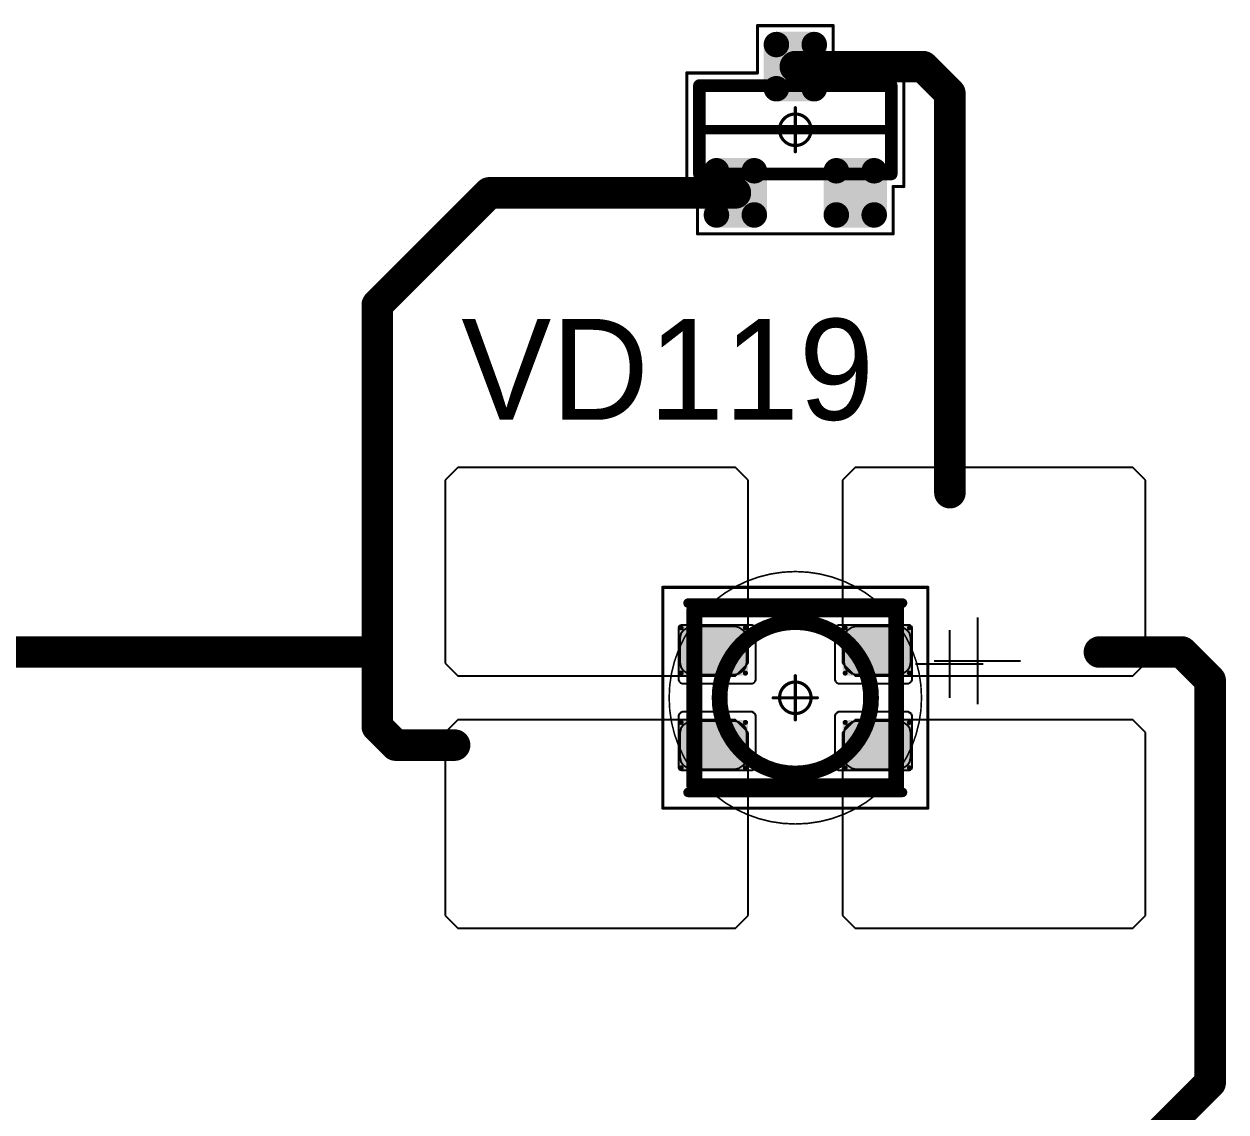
# Model space of a CAD drawing. Header units: millimetres. Extents: x 0 to 400, y 0 to 514.
# Drawn here: x 207.78 to 226.82, y 145.94 to 163.18 of the extents above; entities that cross this region are included whole.
import ezdxf

# ---------------------------------------------------------------- set-up
doc = ezdxf.new("R2010")
doc.units = ezdxf.units.MM
for name, color, linetype in [('Mechanical13', 56, 'Continuous'), ('Mechanical15', 56, 'Continuous'), ('Mechanical2', 216, 'Continuous'), ('TopLayer', 1, 'Continuous'), ('TopOverlay', 2, 'Continuous'), ('TopPaste', 8, 'Continuous'), ('TopSolder', 216, 'Continuous')]:
    doc.layers.add(name, color=color, linetype=linetype)

# ---------------------------------------------------------------- blocks, each defined once
blk = doc.blocks.new('SOT23_63')
at = {"layer": 'Mechanical13', "const_width": 0.2}
for points in [[(-0.7, 1.52), (0.7, 1.52)], [(-0.7, 1.52), (-0.7, -1.52)], [(0.7, 1.52), (0.7, -1.52)], [(-0.7, -1.52), (0.7, -1.52)]]:
    blk.add_lwpolyline(points, dxfattribs=at)
at = {"layer": 'Mechanical13', "const_width": 0.1}
for points in [[(-0.75, 1.52, 1), (-0.65, 1.52, 1)], [(-0.75, 1.52, 1), (-0.65, 1.52, 1)], [(0.65, 1.52, 1), (0.75, 1.52, 1)], [(0.65, 1.52, 1), (0.75, 1.52, 1)], [(-0.75, -1.52, 1), (-0.65, -1.52, 1)], [(-0.75, -1.52, 1), (-0.65, -1.52, 1)], [(0.65, -1.52, 1), (0.75, -1.52, 1)], [(0.65, -1.52, 1), (0.75, -1.52, 1)]]:
    blk.add_lwpolyline(points, format="xyb", close=True, dxfattribs=at)
at = {"layer": 'Mechanical15', "const_width": 0.05}
for points in [[(-0.9, 1.72), (-0.9, 1.55)], [(-0.9, 1.72), (0.9, 1.72)], [(0.9, 1.72), (0.9, 0.6)], [(-1.65, 1.55), (-1.65, -1.55)], [(-1.65, 1.55), (-0.9, 1.55)], [(0.9, 0.6), (1.65, 0.6)], [(1.65, 0.6), (1.65, -0.6)], [(0, 0.35), (0, -0.35)], [(-0.35, 0), (0.35, 0)], [(0.9, -0.6), (1.65, -0.6)], [(0.9, -0.6), (0.9, -1.72)], [(-1.65, -1.55), (-0.9, -1.55)], [(-0.9, -1.55), (-0.9, -1.72)], [(-0.9, -1.72), (0.9, -1.72)]]:
    blk.add_lwpolyline(points, dxfattribs=at)
at = {"layer": 'Mechanical15'}
for points, const_width in [([(-0.913, 1.72, 1), (-0.888, 1.72, 1)], 0.025), ([(-0.913, 1.72, 1), (-0.888, 1.72, 1)], 0.025), ([(0.888, 1.72, 1), (0.913, 1.72, 1)], 0.025), ([(0.888, 1.72, 1), (0.913, 1.72, 1)], 0.025), ([(-1.662, 1.55, 1), (-1.637, 1.55, 1)], 0.025), ([(-1.662, 1.55, 1), (-1.637, 1.55, 1)], 0.025), ([(-0.913, 1.55, 1), (-0.888, 1.55, 1)], 0.025), ([(-0.913, 1.55, 1), (-0.888, 1.55, 1)], 0.025), ([(0.888, 0.6, 1), (0.913, 0.6, 1)], 0.025), ([(0.888, 0.6, 1), (0.913, 0.6, 1)], 0.025), ([(1.637, 0.6, 1), (1.662, 0.6, 1)], 0.025), ([(1.637, 0.6, 1), (1.662, 0.6, 1)], 0.025), ([(0.25, 0, 1), (-0.25, 0, 1)], 0.05), ([(-0.012, 0.35, 1), (0.012, 0.35, 1)], 0.025), ([(-0.362, 0, 1), (-0.337, 0, 1)], 0.025), ([(-0.262, 0, 1), (-0.238, 0, 1)], 0.025), ([(0.238, 0, 1), (0.262, 0, 1)], 0.025), ([(0.337, 0, 1), (0.362, 0, 1)], 0.025), ([(-0.012, -0.35, 1), (0.012, -0.35, 1)], 0.025), ([(0.888, -0.6, 1), (0.913, -0.6, 1)], 0.025), ([(0.888, -0.6, 1), (0.913, -0.6, 1)], 0.025), ([(1.637, -0.6, 1), (1.662, -0.6, 1)], 0.025), ([(1.637, -0.6, 1), (1.662, -0.6, 1)], 0.025), ([(-1.662, -1.55, 1), (-1.637, -1.55, 1)], 0.025), ([(-1.662, -1.55, 1), (-1.637, -1.55, 1)], 0.025), ([(-0.913, -1.55, 1), (-0.888, -1.55, 1)], 0.025), ([(-0.913, -1.55, 1), (-0.888, -1.55, 1)], 0.025), ([(-0.913, -1.72, 1), (-0.888, -1.72, 1)], 0.025), ([(-0.913, -1.72, 1), (-0.888, -1.72, 1)], 0.025), ([(0.888, -1.72, 1), (0.913, -1.72, 1)], 0.025), ([(0.888, -1.72, 1), (0.913, -1.72, 1)], 0.025)]:
    blk.add_lwpolyline(points, format="xyb", close=True, dxfattribs=dict(at, const_width=const_width))
at = {"layer": 'TopLayer', "const_width": 0.1}
for points in [[(-1.4, 1.25, 1), (-1.3, 1.25, 1)], [(-0.7, 1.25, 1), (-0.6, 1.25, 1)], [(-1.4, 0.65, 1), (-1.3, 0.65, 1)], [(-0.7, 0.65, 1), (-0.6, 0.65, 1)], [(0.6, 0.3, 1), (0.7, 0.3, 1)], [(1.3, 0.3, 1), (1.4, 0.3, 1)], [(0.6, -0.3, 1), (0.7, -0.3, 1)], [(1.3, -0.3, 1), (1.4, -0.3, 1)], [(-1.4, -0.65, 1), (-1.3, -0.65, 1)], [(-0.7, -0.65, 1), (-0.6, -0.65, 1)], [(-1.4, -1.25, 1), (-1.3, -1.25, 1)], [(-0.7, -1.25, 1), (-0.6, -1.25, 1)]]:
    blk.add_lwpolyline(points, format="xyb", close=True, dxfattribs=at)
at = {"layer": 'TopLayer'}
for points in [[(-1.35, 1.35), (-1.35, 0.55), (-0.65, 1.35), (-0.65, 0.55)], [(-1.45, 1.25), (-1.45, 0.65), (-0.55, 1.25), (-0.55, 0.65)], [(0.65, 0.4), (0.65, -0.4), (1.35, 0.4), (1.35, -0.4)], [(0.55, 0.3), (0.55, -0.3), (1.45, 0.3), (1.45, -0.3)], [(-1.35, -0.55), (-1.35, -1.35), (-0.65, -0.55), (-0.65, -1.35)], [(-1.45, -0.65), (-1.45, -1.25), (-0.55, -0.65), (-0.55, -1.25)]]:
    blk.add_solid(points, dxfattribs=at)
at = {"layer": 'TopOverlay', "const_width": 0.15}
blk.add_lwpolyline([(0, 1.5), (0, -1.5)], dxfattribs=at)
at = {"layer": 'TopOverlay', "const_width": 0.075}
for points in [[(-0.038, 1.5, 1), (0.038, 1.5, 1)], [(-0.038, -1.5, 1), (0.038, -1.5, 1)]]:
    blk.add_lwpolyline(points, format="xyb", close=True, dxfattribs=at)
at = {"layer": 'TopPaste', "const_width": 0.075}
for points in [[(-1.387, 1.25, 1), (-1.313, 1.25, 1)], [(-0.687, 1.25, 1), (-0.613, 1.25, 1)], [(-1.387, 0.65, 1), (-1.313, 0.65, 1)], [(-0.687, 0.65, 1), (-0.613, 0.65, 1)], [(0.613, 0.3, 1), (0.687, 0.3, 1)], [(1.313, 0.3, 1), (1.387, 0.3, 1)], [(0.613, -0.3, 1), (0.687, -0.3, 1)], [(1.313, -0.3, 1), (1.387, -0.3, 1)], [(-1.387, -0.65, 1), (-1.313, -0.65, 1)], [(-0.687, -0.65, 1), (-0.613, -0.65, 1)], [(-1.387, -1.25, 1), (-1.313, -1.25, 1)], [(-0.687, -1.25, 1), (-0.613, -1.25, 1)]]:
    blk.add_lwpolyline(points, format="xyb", close=True, dxfattribs=at)
at = {"layer": 'TopPaste'}
for points in [[(-1.425, 1.25), (-1.425, 0.65), (-0.575, 1.25), (-0.575, 0.65)], [(-1.35, 1.325), (-1.35, 0.575), (-0.65, 1.325), (-0.65, 0.575)], [(0.575, 0.3), (0.575, -0.3), (1.425, 0.3), (1.425, -0.3)], [(0.65, 0.375), (0.65, -0.375), (1.35, 0.375), (1.35, -0.375)], [(-1.425, -0.65), (-1.425, -1.25), (-0.575, -0.65), (-0.575, -1.25)], [(-1.35, -0.575), (-1.35, -1.325), (-0.65, -0.575), (-0.65, -1.325)]]:
    blk.add_solid(points, dxfattribs=at)
at = {"layer": 'TopSolder', "const_width": 0.202}
for points in [[(-1.451, 1.25, 1), (-1.249, 1.25, 1)], [(-0.751, 1.25, 1), (-0.549, 1.25, 1)], [(-1.451, 0.65, 1), (-1.249, 0.65, 1)], [(-0.751, 0.65, 1), (-0.549, 0.65, 1)], [(0.549, 0.3, 1), (0.751, 0.3, 1)], [(1.249, 0.3, 1), (1.451, 0.3, 1)], [(0.549, -0.3, 1), (0.751, -0.3, 1)], [(1.249, -0.3, 1), (1.451, -0.3, 1)], [(-1.451, -0.65, 1), (-1.249, -0.65, 1)], [(-0.751, -0.65, 1), (-0.549, -0.65, 1)], [(-1.451, -1.25, 1), (-1.249, -1.25, 1)], [(-0.751, -1.25, 1), (-0.549, -1.25, 1)]]:
    blk.add_lwpolyline(points, format="xyb", close=True, dxfattribs=at)
at = {"layer": 'TopSolder'}
for points in [[(-1.35, 1.452), (-1.35, 0.448), (-0.65, 1.452), (-0.65, 0.448)], [(-1.552, 1.25), (-1.552, 0.65), (-0.448, 1.25), (-0.448, 0.65)], [(0.65, 0.502), (0.65, -0.502), (1.35, 0.502), (1.35, -0.502)], [(0.448, 0.3), (0.448, -0.3), (1.552, 0.3), (1.552, -0.3)], [(-1.35, -0.448), (-1.35, -1.452), (-0.65, -0.448), (-0.65, -1.452)], [(-1.552, -0.65), (-1.552, -1.25), (-0.448, -0.65), (-0.448, -1.25)]]:
    blk.add_solid(points, dxfattribs=at)
blk = doc.blocks.new('E65F_236')
at = {"layer": 'Mechanical13'}
for p, q in [((2.441, 1.071), (2.441, 0)), ((1.905, 0.536), (2.976, 0.536))]:
    blk.add_line(p, q, dxfattribs=at)
at = {"layer": 'Mechanical13', "const_width": 0.25}
for points in [[(-1.6, -1.4), (-1.6, 1.4)], [(-1.6, 1.4), (1.6, 1.4)], [(1.6, -1.4), (1.6, 1.4)], [(-1.6, -1.4), (1.6, -1.4)]]:
    blk.add_lwpolyline(points, dxfattribs=at)
at = {"layer": 'Mechanical13'}
for points, const_width in [([(-1.663, 1.4, 1), (-1.538, 1.4, 1)], 0.125), ([(-1.663, 1.4, 1), (-1.538, 1.4, 1)], 0.125), ([(1.537, 1.4, 1), (1.662, 1.4, 1)], 0.125), ([(1.537, 1.4, 1), (1.662, 1.4, 1)], 0.125), ([(1.2, 0, 1), (-1.2, 0, 1)], 0.25), ([(-1.263, 0, 1), (-1.138, 0, 1)], 0.125), ([(1.137, 0, 1), (1.262, 0, 1)], 0.125), ([(-1.663, -1.4, 1), (-1.538, -1.4, 1)], 0.125), ([(-1.663, -1.4, 1), (-1.538, -1.4, 1)], 0.125), ([(1.537, -1.4, 1), (1.662, -1.4, 1)], 0.125), ([(1.537, -1.4, 1), (1.662, -1.4, 1)], 0.125)]:
    blk.add_lwpolyline(points, format="xyb", close=True, dxfattribs=dict(at, const_width=const_width))
at = {"layer": 'Mechanical15', "const_width": 0.05}
for points in [[(-2.1, 1.75), (2.1, 1.75)], [(-2.1, -1.75), (-2.1, 1.75)], [(2.1, -1.75), (2.1, 1.75)], [(0, -0.35), (0, 0.35)], [(0, -0.35), (0, 0.35)], [(-0.35, 0), (0.35, 0)], [(-0.35, 0), (0.35, 0)], [(-2.1, -1.75), (2.1, -1.75)]]:
    blk.add_lwpolyline(points, dxfattribs=at)
at = {"layer": 'Mechanical15'}
for points, const_width in [([(-2.113, 1.75, 1), (-2.088, 1.75, 1)], 0.025), ([(-2.113, 1.75, 1), (-2.088, 1.75, 1)], 0.025), ([(2.087, 1.75, 1), (2.112, 1.75, 1)], 0.025), ([(2.087, 1.75, 1), (2.112, 1.75, 1)], 0.025), ([(0.25, 0, 1), (-0.25, 0, 1)], 0.05), ([(0.25, 0, 1), (-0.25, 0, 1)], 0.05), ([(-0.013, 0.35, 1), (0.012, 0.35, 1)], 0.025), ([(-0.013, 0.35, 1), (0.012, 0.35, 1)], 0.025), ([(-0.363, 0, 1), (-0.338, 0, 1)], 0.025), ([(-0.363, 0, 1), (-0.338, 0, 1)], 0.025), ([(-0.263, 0, 1), (-0.238, 0, 1)], 0.025), ([(-0.263, 0, 1), (-0.238, 0, 1)], 0.025), ([(0.237, 0, 1), (0.262, 0, 1)], 0.025), ([(0.237, 0, 1), (0.262, 0, 1)], 0.025), ([(0.337, 0, 1), (0.362, 0, 1)], 0.025), ([(0.337, 0, 1), (0.362, 0, 1)], 0.025), ([(-0.013, -0.35, 1), (0.012, -0.35, 1)], 0.025), ([(-0.013, -0.35, 1), (0.012, -0.35, 1)], 0.025), ([(-2.113, -1.75, 1), (-2.088, -1.75, 1)], 0.025), ([(-2.113, -1.75, 1), (-2.088, -1.75, 1)], 0.025), ([(2.087, -1.75, 1), (2.112, -1.75, 1)], 0.025), ([(2.087, -1.75, 1), (2.112, -1.75, 1)], 0.025)]:
    blk.add_lwpolyline(points, format="xyb", close=True, dxfattribs=dict(at, const_width=const_width))
at = {"layer": 'TopLayer'}
for p, q in [((-5.35, 3.65), (-5.55, 3.45)), ((-0.95, 3.65), (-5.35, 3.65)), ((-5.35, 3.65), (-5.35, 3.65)), ((-0.75, 3.45), (-0.95, 3.65)), ((0.95, 3.65), (0.75, 3.45)), ((5.35, 3.65), (0.95, 3.65)), ((0.95, 3.65), (0.95, 3.65)), ((5.55, 3.45), (5.35, 3.65)), ((-5.55, 3.45), (-5.55, 3.45)), ((-5.55, 3.45), (-5.55, 0.55)), ((-0.75, 0.55), (-0.75, 3.45)), ((0.75, 3.45), (0.75, 3.45)), ((0.75, 3.45), (0.75, 0.55)), ((5.55, 0.55), (5.55, 3.45)), ((-5.55, 0.55), (-5.35, 0.35)), ((-0.95, 0.35), (-0.75, 0.55)), ((0.75, 0.55), (0.95, 0.35)), ((5.35, 0.35), (5.55, 0.55)), ((-5.35, 0.35), (-0.95, 0.35)), ((0.95, 0.35), (5.35, 0.35)), ((-5.35, -0.35), (-5.55, -0.55)), ((-0.95, -0.35), (-5.35, -0.35)), ((-5.35, -0.35), (-5.35, -0.35)), ((-0.75, -0.55), (-0.95, -0.35)), ((0.95, -0.35), (0.75, -0.55)), ((5.35, -0.35), (0.95, -0.35)), ((0.95, -0.35), (0.95, -0.35)), ((5.55, -0.55), (5.35, -0.35)), ((-5.55, -0.55), (-5.55, -0.55)), ((-5.55, -0.55), (-5.55, -3.45)), ((-0.75, -3.45), (-0.75, -0.55)), ((0.75, -0.55), (0.75, -0.55)), ((0.75, -0.55), (0.75, -3.45)), ((5.55, -3.45), (5.55, -0.55)), ((-5.55, -3.45), (-5.35, -3.65)), ((-0.95, -3.65), (-0.75, -3.45)), ((0.75, -3.45), (0.95, -3.65)), ((5.35, -3.65), (5.55, -3.45)), ((-5.35, -3.65), (-0.95, -3.65)), ((0.95, -3.65), (5.35, -3.65))]:
    blk.add_line(p, q, dxfattribs=at)
at = {"layer": 'TopLayer', "const_width": 0.04}
for points in [[(-1.83, 1.11, 1), (-1.79, 1.11, 1)], [(-0.81, 1.11, 1), (-0.77, 1.11, 1)], [(0.77, 1.11, 1), (0.81, 1.11, 1)], [(1.79, 1.11, 1), (1.83, 1.11, 1)], [(-1.83, 0.39, 1), (-1.79, 0.39, 1)], [(-0.81, 0.39, 1), (-0.77, 0.39, 1)], [(0.77, 0.39, 1), (0.81, 0.39, 1)], [(1.79, 0.39, 1), (1.83, 0.39, 1)], [(-1.83, -0.39, 1), (-1.79, -0.39, 1)], [(-0.81, -0.39, 1), (-0.77, -0.39, 1)], [(0.77, -0.39, 1), (0.81, -0.39, 1)], [(1.79, -0.39, 1), (1.83, -0.39, 1)], [(-1.83, -1.11, 1), (-1.79, -1.11, 1)], [(-0.81, -1.11, 1), (-0.77, -1.11, 1)], [(0.77, -1.11, 1), (0.81, -1.11, 1)], [(1.79, -1.11, 1), (1.83, -1.11, 1)]]:
    blk.add_lwpolyline(points, format="xyb", close=True, dxfattribs=at)
at = {"layer": 'TopLayer'}
for points in [[(-1.81, 1.15), (-1.81, 0.35), (-0.79, 1.15), (-0.79, 0.35)], [(0.79, 1.15), (0.79, 0.35), (1.81, 1.15), (1.81, 0.35)], [(-1.85, 1.11), (-1.85, 0.39), (-0.75, 1.11), (-0.75, 0.39)], [(0.75, 1.11), (0.75, 0.39), (1.85, 1.11), (1.85, 0.39)], [(-1.81, -0.35), (-1.81, -1.15), (-0.79, -0.35), (-0.79, -1.15)], [(0.79, -0.35), (0.79, -1.15), (1.81, -0.35), (1.81, -1.15)], [(-1.85, -0.39), (-1.85, -1.11), (-0.75, -0.39), (-0.75, -1.11)], [(0.75, -0.39), (0.75, -1.11), (1.85, -0.39), (1.85, -1.11)]]:
    blk.add_solid(points, dxfattribs=at)
at = {"layer": 'TopOverlay'}
for p, q in [((2.886, 1.271), (2.886, -0.1)), ((2.2, 0.586), (3.571, 0.586))]:
    blk.add_line(p, q, dxfattribs=at)
at = {"layer": 'TopOverlay', "const_width": 0.15}
for points in [[(-1.7, 1.5), (1.7, 1.5)], [(-1.7, -1.5), (1.7, -1.5)]]:
    blk.add_lwpolyline(points, dxfattribs=at)
at = {"layer": 'TopOverlay', "const_width": 0.075}
for points in [[(-1.738, 1.5, 1), (-1.663, 1.5, 1)], [(1.662, 1.5, 1), (1.737, 1.5, 1)], [(-1.738, -1.5, 1), (-1.663, -1.5, 1)], [(1.662, -1.5, 1), (1.737, -1.5, 1)]]:
    blk.add_lwpolyline(points, format="xyb", close=True, dxfattribs=at)
at = {"layer": 'TopPaste'}
for p, q in [((-1.814, 1.011), (-1.829, 0.938)), ((-1.773, 1.073), (-1.814, 1.011)), ((-1.711, 1.114), (-1.773, 1.073)), ((-1.638, 1.129), (-1.711, 1.114)), ((-0.963, 1.129), (-1.638, 1.129)), ((-0.889, 1.114), (-0.963, 1.129)), ((-0.827, 1.073), (-0.889, 1.114)), ((-0.786, 1.011), (-0.827, 1.073)), ((-0.771, 0.938), (-0.786, 1.011)), ((0.786, 1.011), (0.771, 0.938)), ((0.827, 1.073), (0.786, 1.011)), ((0.889, 1.114), (0.827, 1.073)), ((0.962, 1.129), (0.889, 1.114)), ((1.637, 1.129), (0.962, 1.129)), ((1.711, 1.114), (1.637, 1.129)), ((1.773, 1.073), (1.711, 1.114)), ((1.814, 1.011), (1.773, 1.073)), ((1.829, 0.938), (1.814, 1.011)), ((-1.829, 0.938), (-1.829, 0.563)), ((-0.771, 0.563), (-0.771, 0.938)), ((0.771, 0.938), (0.771, 0.563)), ((1.829, 0.563), (1.829, 0.938)), ((-1.829, 0.563), (-1.814, 0.489)), ((-1.814, 0.489), (-1.773, 0.427)), ((-1.773, 0.427), (-1.711, 0.386)), ((-1.711, 0.386), (-1.638, 0.371)), ((-0.963, 0.371), (-0.889, 0.386)), ((-0.889, 0.386), (-0.827, 0.427)), ((-0.827, 0.427), (-0.786, 0.489)), ((-0.786, 0.489), (-0.771, 0.563)), ((0.771, 0.563), (0.786, 0.489)), ((0.786, 0.489), (0.827, 0.427)), ((0.827, 0.427), (0.889, 0.386)), ((0.889, 0.386), (0.962, 0.371)), ((1.637, 0.371), (1.711, 0.386)), ((1.711, 0.386), (1.773, 0.427)), ((1.773, 0.427), (1.814, 0.489)), ((1.814, 0.489), (1.829, 0.563)), ((-1.638, 0.371), (-0.963, 0.371)), ((0.962, 0.371), (1.637, 0.371)), ((-1.638, -0.371), (-1.711, -0.386)), ((-0.963, -0.371), (-1.638, -0.371)), ((-0.889, -0.386), (-0.963, -0.371)), ((0.962, -0.371), (0.889, -0.386)), ((1.637, -0.371), (0.962, -0.371)), ((1.711, -0.386), (1.637, -0.371)), ((-1.814, -0.489), (-1.829, -0.563)), ((-1.829, -0.563), (-1.829, -0.938)), ((-1.773, -0.427), (-1.814, -0.489)), ((-1.711, -0.386), (-1.773, -0.427)), ((-0.827, -0.427), (-0.889, -0.386)), ((-0.786, -0.489), (-0.827, -0.427)), ((-0.771, -0.563), (-0.786, -0.489)), ((-0.771, -0.938), (-0.771, -0.563)), ((0.786, -0.489), (0.771, -0.563)), ((0.771, -0.563), (0.771, -0.938)), ((0.827, -0.427), (0.786, -0.489)), ((0.889, -0.386), (0.827, -0.427)), ((1.773, -0.427), (1.711, -0.386)), ((1.814, -0.489), (1.773, -0.427)), ((1.829, -0.563), (1.814, -0.489)), ((1.829, -0.938), (1.829, -0.563)), ((-1.829, -0.938), (-1.814, -1.011)), ((-0.786, -1.011), (-0.771, -0.938)), ((0.771, -0.938), (0.786, -1.011)), ((1.814, -1.011), (1.829, -0.938)), ((-1.814, -1.011), (-1.773, -1.073)), ((-1.773, -1.073), (-1.711, -1.114)), ((-1.711, -1.114), (-1.638, -1.129)), ((-1.638, -1.129), (-0.963, -1.129)), ((-0.963, -1.129), (-0.889, -1.114)), ((-0.889, -1.114), (-0.827, -1.073)), ((-0.827, -1.073), (-0.786, -1.011)), ((0.786, -1.011), (0.827, -1.073)), ((0.827, -1.073), (0.889, -1.114)), ((0.889, -1.114), (0.962, -1.129)), ((0.962, -1.129), (1.637, -1.129)), ((1.637, -1.129), (1.711, -1.114)), ((1.711, -1.114), (1.773, -1.073)), ((1.773, -1.073), (1.814, -1.011))]:
    blk.add_line(p, q, dxfattribs=at)
at = {"layer": 'TopSolder'}
for p, q in [((-1.828, 1.143), (-1.842, 1.129)), ((-1.81, 1.151), (-1.828, 1.143)), ((-1.8, 1.151), (-1.81, 1.151)), ((-0.7, 1.151), (-1.8, 1.151)), ((-0.685, 1.151), (-0.7, 1.151)), ((-0.7, 1.151), (-0.7, 1.151)), ((-0.658, 1.139), (-0.685, 1.151)), ((0.685, 1.151), (0.657, 1.139)), ((0.7, 1.151), (0.685, 1.151)), ((1.8, 1.151), (0.7, 1.151)), ((1.81, 1.151), (1.8, 1.151)), ((1.8, 1.151), (1.8, 1.151)), ((1.828, 1.143), (1.81, 1.151)), ((1.842, 1.129), (1.828, 1.143)), ((-1.842, 1.129), (-1.85, 1.111)), ((-1.85, 1.111), (-1.85, 1.101)), ((-1.85, 1.101), (-1.85, 1.101)), ((-1.85, 1.101), (-1.85, 0.301)), ((-0.636, 1.118), (-0.658, 1.139)), ((-0.625, 1.09), (-0.636, 1.118)), ((-0.625, 1.076), (-0.625, 1.09)), ((-0.625, 0.301), (-0.625, 1.076)), ((0.636, 1.118), (0.625, 1.09)), ((0.625, 1.09), (0.625, 1.076)), ((0.625, 1.076), (0.625, 1.076)), ((0.625, 1.076), (0.625, 0.301)), ((0.657, 1.139), (0.636, 1.118)), ((1.85, 1.111), (1.842, 1.129)), ((1.85, 1.101), (1.85, 1.111)), ((1.85, 0.301), (1.85, 1.101)), ((-1.85, 0.301), (-1.85, 0.286)), ((-1.85, 0.286), (-1.839, 0.258)), ((-1.839, 0.258), (-1.818, 0.237)), ((-1.818, 0.237), (-1.79, 0.226)), ((-1.79, 0.226), (-1.775, 0.226)), ((-1.775, 0.226), (-1.775, 0.226)), ((-1.775, 0.226), (-0.7, 0.226)), ((-0.7, 0.226), (-0.685, 0.226)), ((-0.685, 0.226), (-0.658, 0.237)), ((-0.658, 0.237), (-0.636, 0.258)), ((-0.636, 0.258), (-0.625, 0.286)), ((-0.625, 0.286), (-0.625, 0.301)), ((-0.625, 0.301), (-0.625, 0.301)), ((0.625, 0.301), (0.625, 0.286)), ((0.625, 0.286), (0.636, 0.258)), ((0.636, 0.258), (0.657, 0.237)), ((0.657, 0.237), (0.685, 0.226)), ((0.685, 0.226), (0.7, 0.226)), ((0.7, 0.226), (0.7, 0.226)), ((0.7, 0.226), (1.775, 0.226)), ((1.775, 0.226), (1.79, 0.226)), ((1.79, 0.226), (1.817, 0.237)), ((1.817, 0.237), (1.839, 0.258)), ((1.839, 0.258), (1.85, 0.286)), ((1.85, 0.286), (1.85, 0.301)), ((1.85, 0.301), (1.85, 0.301)), ((-1.839, -0.257), (-1.85, -0.285)), ((-1.85, -0.285), (-1.85, -0.299)), ((-1.85, -0.299), (-1.85, -0.299)), ((-1.85, -0.299), (-1.85, -1.099)), ((-1.818, -0.236), (-1.839, -0.257)), ((-1.79, -0.224), (-1.818, -0.236)), ((-1.775, -0.224), (-1.79, -0.224)), ((-0.7, -0.224), (-1.775, -0.224)), ((-0.685, -0.224), (-0.7, -0.224)), ((-0.7, -0.224), (-0.7, -0.224)), ((-0.658, -0.236), (-0.685, -0.224)), ((-0.636, -0.257), (-0.658, -0.236)), ((-0.625, -0.285), (-0.636, -0.257)), ((-0.625, -0.299), (-0.625, -0.285)), ((-0.625, -1.074), (-0.625, -0.299)), ((0.636, -0.257), (0.625, -0.285)), ((0.625, -0.285), (0.625, -0.299)), ((0.625, -0.299), (0.625, -0.299)), ((0.625, -0.299), (0.625, -1.074)), ((0.657, -0.236), (0.636, -0.257)), ((0.685, -0.224), (0.657, -0.236)), ((0.7, -0.224), (0.685, -0.224)), ((1.775, -0.224), (0.7, -0.224)), ((1.79, -0.224), (1.775, -0.224)), ((1.775, -0.224), (1.775, -0.224)), ((1.817, -0.236), (1.79, -0.224)), ((1.839, -0.257), (1.817, -0.236)), ((1.85, -0.285), (1.839, -0.257)), ((1.85, -0.299), (1.85, -0.285)), ((1.85, -1.099), (1.85, -0.299)), ((-1.85, -1.099), (-1.85, -1.109)), ((-1.85, -1.109), (-1.842, -1.128)), ((-1.842, -1.128), (-1.828, -1.142)), ((-1.828, -1.142), (-1.81, -1.149)), ((-0.685, -1.149), (-0.658, -1.138)), ((-0.658, -1.138), (-0.636, -1.117)), ((-0.636, -1.117), (-0.625, -1.089)), ((-0.625, -1.089), (-0.625, -1.074)), ((-0.625, -1.074), (-0.625, -1.074)), ((0.625, -1.074), (0.625, -1.089)), ((0.625, -1.089), (0.636, -1.117)), ((0.636, -1.117), (0.657, -1.138)), ((0.657, -1.138), (0.685, -1.149)), ((1.81, -1.149), (1.828, -1.142)), ((1.828, -1.142), (1.842, -1.128)), ((1.842, -1.128), (1.85, -1.109)), ((1.85, -1.109), (1.85, -1.099)), ((1.85, -1.099), (1.85, -1.099)), ((-1.81, -1.149), (-1.8, -1.149)), ((-1.8, -1.149), (-0.7, -1.149)), ((-1.8, -1.149), (-1.8, -1.149)), ((-0.7, -1.149), (-0.685, -1.149)), ((0.685, -1.149), (0.7, -1.149)), ((0.7, -1.149), (1.8, -1.149)), ((0.7, -1.149), (0.7, -1.149)), ((1.8, -1.149), (1.81, -1.149))]:
    blk.add_line(p, q, dxfattribs=at)

msp = doc.modelspace()

# ---------------------------------------------------------------- linework, layer by layer
at = {"layer": 'Mechanical2'}
for points, const_width in [([(222, 152.5, 1), (218, 152.5, 1)], 0.0254), ([(220, 154.5, 1), (220, 154.5, 1)], 0.0005), ([(217.994, 152.5, 1), (218.006, 152.5, 1)], 0.0127), ([(218, 152.5, 1), (218, 152.5, 1)], 0.0005), ([(221.994, 152.5, 1), (222.006, 152.5, 1)], 0.0127), ([(222, 152.5, 1), (222, 152.5, 1)], 0.0005), ([(220, 150.5, 1), (220, 150.5, 1)], 0.0005)]:
    msp.add_lwpolyline(points, format="xyb", close=True, dxfattribs=dict(at, const_width=const_width))
at = {"layer": 'Mechanical2', "const_width": 0.001}
for points in [[(220, 150.5), (220, 154.5)], [(218, 152.5), (222, 152.5)]]:
    msp.add_lwpolyline(points, dxfattribs=at)
at = {"layer": 'TopLayer', "const_width": 0.5}
for points in [[(220, 162.5), (222.025, 162.5)], [(222.025, 162.5), (222.45, 162.075)], [(222.45, 155.75), (222.45, 162.075)], [(213.375, 158.725), (215.15, 160.5)], [(215.15, 160.5), (219.05, 160.5)], [(213.375, 153.15), (213.375, 158.725)], [(204.675, 153.225), (213.3, 153.225)], [(213.3, 153.225), (213.375, 153.15)], [(213.375, 152.043), (213.375, 153.15)], [(224.819, 153.225), (226.125, 153.225)], [(226.125, 153.225), (226.575, 152.775)], [(226.575, 146.4), (226.575, 152.775)], [(213.375, 152.043), (213.668, 151.75)], [(213.668, 151.75), (214.6, 151.75)], [(225.65, 145.475), (226.575, 146.4)]]:
    msp.add_lwpolyline(points, dxfattribs=at)
at = {"layer": 'TopLayer', "const_width": 0.25}
for points in [[(219.875, 162.5, 1), (220.125, 162.5, 1)], [(221.9, 162.5, 1), (222.15, 162.5, 1)], [(221.9, 162.5, 1), (222.15, 162.5, 1)], [(222.325, 162.075, 1), (222.575, 162.075, 1)], [(222.325, 162.075, 1), (222.575, 162.075, 1)], [(215.025, 160.5, 1), (215.275, 160.5, 1)], [(215.025, 160.5, 1), (215.275, 160.5, 1)], [(218.925, 160.5, 1), (219.175, 160.5, 1)], [(213.25, 158.725, 1), (213.5, 158.725, 1)], [(213.25, 158.725, 1), (213.5, 158.725, 1)], [(222.325, 155.75, 1), (222.575, 155.75, 1)], [(213.175, 153.225, 1), (213.425, 153.225, 1)], [(213.175, 153.225, 1), (213.425, 153.225, 1)], [(213.25, 153.15, 1), (213.5, 153.15, 1)], [(213.25, 153.15, 1), (213.5, 153.15, 1)], [(213.25, 153.15, 1), (213.5, 153.15, 1)], [(224.694, 153.225, 1), (224.944, 153.225, 1)], [(226, 153.225, 1), (226.25, 153.225, 1)], [(226, 153.225, 1), (226.25, 153.225, 1)], [(226.45, 152.775, 1), (226.7, 152.775, 1)], [(226.45, 152.775, 1), (226.7, 152.775, 1)], [(213.25, 152.043, 1), (213.5, 152.043, 1)], [(213.25, 152.043, 1), (213.5, 152.043, 1)], [(213.543, 151.75, 1), (213.793, 151.75, 1)], [(213.543, 151.75, 1), (213.793, 151.75, 1)], [(214.475, 151.75, 1), (214.725, 151.75, 1)], [(226.45, 146.4, 1), (226.7, 146.4, 1)], [(226.45, 146.4, 1), (226.7, 146.4, 1)]]:
    msp.add_lwpolyline(points, format="xyb", close=True, dxfattribs=at)

# ---------------------------------------------------------------- block references
for name, p, rotation in [('SOT23_63', (220, 161.5), 90), ('E65F_236', (220, 152.5), 360)]:
    msp.add_blockref(name, p, dxfattribs=dict(rotation=rotation))

# ---------------------------------------------------------------- texts
at = {"layer": 'TopOverlay'}
msp.add_text('VD119', height=1.6, dxfattribs=at).set_placement((214.706, 156.904))

doc.saveas('drawing.dxf')
